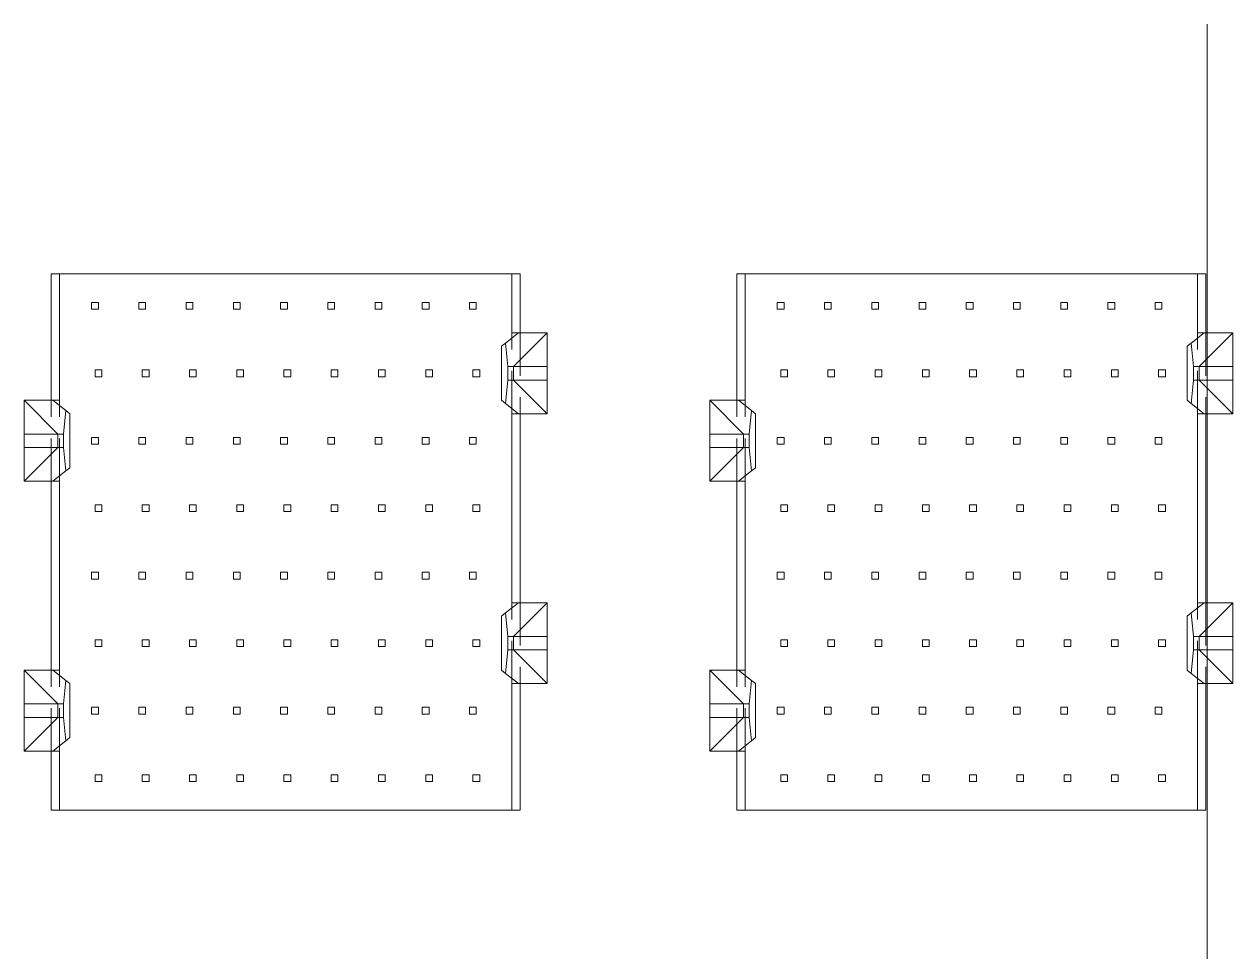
# Model space of a CAD drawing. Header units: millimetres. Extents: x -17 to 589, y 5 to 415.
# Drawn here: x 152.72 to 188.54, y 196.94 to 224.44 of the extents above; entities that cross this region are included whole.
import ezdxf

# ---------------------------------------------------------------- set-up
doc = ezdxf.new("R2010")
doc.units = ezdxf.units.MM
doc.linetypes.add('HIDDEN', pattern=[1.905, 1.27, -0.635])

# ---------------------------------------------------------------- blocks, each defined once
blk = doc.blocks.new('SW_CENTERMARKSYMBOL_1')
at = {"color": 0, "linetype": 'Continuous', "lineweight": 0}
blk.add_line((0, 60), (0, 5), dxfattribs=at)
blk = doc.blocks.new('d')
at = {"color": 5, "lineweight": 0}
blk.add_blockref('SW_CENTERMARKSYMBOL_1', (796.919, 118.982), dxfattribs=at)

msp = doc.modelspace()

# ---------------------------------------------------------------- linework, layer by layer
at = {"color": 7, "linetype": 'Continuous', "lineweight": 15}
for p, q in [((153.5219, 217.0439), (153.5219, 213.2939)), ((153.7719, 217.0439), (153.5219, 217.0439)), ((153.7719, 217.0439), (153.7719, 213.2939)), ((167.1719, 217.0439), (153.7719, 217.0439)), ((167.1719, 215.2939), (167.1719, 217.0439)), ((167.4219, 217.0439), (167.1719, 217.0439)), ((167.4219, 217.0439), (167.4219, 215.2939)), ((173.8419, 217.0439), (173.8419, 213.2939)), ((174.0919, 217.0439), (173.8419, 217.0439)), ((174.0919, 217.0439), (174.0919, 213.2939)), ((187.4919, 217.0439), (174.0919, 217.0439)), ((187.4919, 215.2939), (187.4919, 217.0439)), ((187.7419, 217.0439), (187.4919, 217.0439)), ((187.7419, 217.0439), (187.7419, 215.2939)), ((167.3719, 215.2939), (166.9911, 214.9892)), ((167.1719, 215.2939), (167.3719, 215.2939)), ((168.2219, 215.2939), (167.2219, 214.2939)), ((167.3719, 215.2939), (168.2219, 215.2939)), ((168.2219, 215.2939), (168.2219, 214.2939)), ((187.6919, 215.2939), (187.3111, 214.9892)), ((187.4919, 215.2939), (187.6919, 215.2939)), ((188.5419, 215.2939), (187.5419, 214.2939)), ((187.6919, 215.2939), (188.5419, 215.2939)), ((188.5419, 215.2939), (188.5419, 214.2939)), ((166.8719, 214.8939), (166.9911, 214.9892)), ((166.9911, 214.9892), (167.0519, 214.2939)), ((187.1919, 214.8939), (187.3111, 214.9892)), ((187.3111, 214.9892), (187.3719, 214.2939)), ((166.8719, 213.2939), (166.8719, 214.8939)), ((187.1919, 213.2939), (187.1919, 214.8939)), ((167.0519, 214.2939), (167.0519, 213.8939)), ((167.2219, 214.2939), (167.0519, 214.2939)), ((167.2219, 213.8939), (167.2219, 214.2939)), ((168.2219, 214.2939), (167.2219, 214.2939)), ((168.2219, 214.2939), (168.2219, 213.8939)), ((187.3719, 214.2939), (187.3719, 213.8939)), ((187.5419, 214.2939), (187.3719, 214.2939)), ((187.5419, 213.8939), (187.5419, 214.2939)), ((188.5419, 214.2939), (187.5419, 214.2939)), ((188.5419, 214.2939), (188.5419, 213.8939)), ((167.0519, 213.8939), (166.9911, 213.1986)), ((167.0519, 213.8939), (167.2219, 213.8939)), ((167.2219, 213.8939), (168.2219, 212.8939)), ((167.2219, 213.8939), (168.2219, 213.8939)), ((168.2219, 213.8939), (168.2219, 212.8939)), ((187.3719, 213.8939), (187.3111, 213.1986)), ((187.3719, 213.8939), (187.5419, 213.8939)), ((187.5419, 213.8939), (188.5419, 212.8939)), ((187.5419, 213.8939), (188.5419, 213.8939)), ((188.5419, 213.8939), (188.5419, 212.8939)), ((152.7219, 213.2939), (153.5719, 213.2939)), ((153.7219, 212.2939), (152.7219, 213.2939)), ((152.7219, 212.2939), (152.7219, 213.2939)), ((153.9528, 212.9892), (153.5719, 213.2939)), ((153.5719, 213.2939), (153.7719, 213.2939)), ((166.9911, 213.1986), (166.8719, 213.2939)), ((166.9911, 213.1986), (167.3719, 212.8939)), ((173.0419, 213.2939), (173.8919, 213.2939)), ((174.0419, 212.2939), (173.0419, 213.2939)), ((173.0419, 212.2939), (173.0419, 213.2939)), ((174.2728, 212.9892), (173.8919, 213.2939)), ((173.8919, 213.2939), (174.0919, 213.2939)), ((187.3111, 213.1986), (187.1919, 213.2939)), ((187.3111, 213.1986), (187.6919, 212.8939)), ((153.8919, 212.2939), (153.9528, 212.9892)), ((153.9528, 212.9892), (154.0719, 212.8939)), ((154.0719, 212.8939), (154.0719, 211.2939)), ((167.1719, 207.2939), (167.1719, 212.8939)), ((167.3719, 212.8939), (167.1719, 212.8939)), ((168.2219, 212.8939), (167.3719, 212.8939)), ((167.4219, 212.8939), (167.4219, 207.2939)), ((174.2119, 212.2939), (174.2728, 212.9892)), ((174.2728, 212.9892), (174.3919, 212.8939)), ((174.3919, 212.8939), (174.3919, 211.2939)), ((187.4919, 207.2939), (187.4919, 212.8939)), ((187.6919, 212.8939), (187.4919, 212.8939)), ((188.5419, 212.8939), (187.6919, 212.8939)), ((187.7419, 212.8939), (187.7419, 207.2939)), ((152.7219, 211.8939), (152.7219, 212.2939)), ((153.7219, 212.2939), (152.7219, 212.2939)), ((153.8919, 212.2939), (153.7219, 212.2939)), ((153.7219, 212.2939), (153.7219, 211.8939)), ((153.8919, 211.8939), (153.8919, 212.2939)), ((173.0419, 211.8939), (173.0419, 212.2939)), ((174.0419, 212.2939), (173.0419, 212.2939)), ((174.2119, 212.2939), (174.0419, 212.2939)), ((174.0419, 212.2939), (174.0419, 211.8939)), ((174.2119, 211.8939), (174.2119, 212.2939)), ((152.7219, 210.8939), (153.7219, 211.8939)), ((152.7219, 211.8939), (153.7219, 211.8939)), ((152.7219, 210.8939), (152.7219, 211.8939)), ((153.7219, 211.8939), (153.8919, 211.8939)), ((153.9528, 211.1986), (153.8919, 211.8939)), ((173.0419, 210.8939), (173.0419, 211.8939)), ((173.0419, 210.8939), (174.0419, 211.8939)), ((173.0419, 211.8939), (174.0419, 211.8939)), ((174.0419, 211.8939), (174.2119, 211.8939)), ((174.2728, 211.1986), (174.2119, 211.8939)), ((153.9528, 211.1986), (153.5719, 210.8939)), ((154.0719, 211.2939), (153.9528, 211.1986)), ((174.2728, 211.1986), (173.8919, 210.8939)), ((174.3919, 211.2939), (174.2728, 211.1986)), ((153.5719, 210.8939), (152.7219, 210.8939)), ((153.5219, 205.2939), (153.5219, 210.8939)), ((153.7719, 210.8939), (153.5719, 210.8939)), ((153.7719, 210.8939), (153.7719, 205.2939)), ((173.8919, 210.8939), (173.0419, 210.8939)), ((173.8419, 205.2939), (173.8419, 210.8939)), ((174.0919, 210.8939), (173.8919, 210.8939)), ((174.0919, 210.8939), (174.0919, 205.2939)), ((167.3719, 207.2939), (166.9911, 206.9892)), ((167.1719, 207.2939), (167.3719, 207.2939)), ((168.2219, 207.2939), (167.2219, 206.2939)), ((167.3719, 207.2939), (168.2219, 207.2939)), ((168.2219, 207.2939), (168.2219, 206.2939)), ((187.6919, 207.2939), (187.3111, 206.9892)), ((187.4919, 207.2939), (187.6919, 207.2939)), ((188.5419, 207.2939), (187.5419, 206.2939)), ((187.6919, 207.2939), (188.5419, 207.2939)), ((188.5419, 207.2939), (188.5419, 206.2939)), ((166.8719, 206.8939), (166.9911, 206.9892)), ((166.8719, 205.2939), (166.8719, 206.8939)), ((166.9911, 206.9892), (167.0519, 206.2939)), ((187.1919, 206.8939), (187.3111, 206.9892)), ((187.1919, 205.2939), (187.1919, 206.8939)), ((187.3111, 206.9892), (187.3719, 206.2939)), ((167.0519, 206.2939), (167.0519, 205.8939)), ((167.2219, 206.2939), (167.0519, 206.2939)), ((167.2219, 205.8939), (167.2219, 206.2939)), ((168.2219, 206.2939), (167.2219, 206.2939)), ((168.2219, 206.2939), (168.2219, 205.8939)), ((187.3719, 206.2939), (187.3719, 205.8939)), ((187.5419, 206.2939), (187.3719, 206.2939)), ((187.5419, 205.8939), (187.5419, 206.2939)), ((188.5419, 206.2939), (187.5419, 206.2939)), ((188.5419, 206.2939), (188.5419, 205.8939)), ((167.0519, 205.8939), (166.9911, 205.1986)), ((167.0519, 205.8939), (167.2219, 205.8939)), ((167.2219, 205.8939), (168.2219, 205.8939)), ((167.2219, 205.8939), (168.2219, 204.8939)), ((168.2219, 205.8939), (168.2219, 204.8939)), ((187.3719, 205.8939), (187.3111, 205.1986)), ((187.3719, 205.8939), (187.5419, 205.8939)), ((187.5419, 205.8939), (188.5419, 205.8939)), ((187.5419, 205.8939), (188.5419, 204.8939)), ((188.5419, 205.8939), (188.5419, 204.8939)), ((152.7219, 205.2939), (153.5719, 205.2939)), ((153.7219, 204.2939), (152.7219, 205.2939)), ((152.7219, 204.2939), (152.7219, 205.2939)), ((153.5719, 205.2939), (153.9528, 204.9892)), ((153.5719, 205.2939), (153.7719, 205.2939)), ((166.9911, 205.1986), (166.8719, 205.2939)), ((174.0419, 204.2939), (173.0419, 205.2939)), ((173.0419, 204.2939), (173.0419, 205.2939)), ((173.0419, 205.2939), (173.8919, 205.2939)), ((173.8919, 205.2939), (174.2728, 204.9892)), ((173.8919, 205.2939), (174.0919, 205.2939)), ((187.3111, 205.1986), (187.1919, 205.2939)), ((153.8919, 204.2939), (153.9528, 204.9892)), ((153.9528, 204.9892), (154.0719, 204.8939)), ((154.0719, 204.8939), (154.0719, 203.2939)), ((167.3719, 204.8939), (166.9911, 205.1986)), ((167.1719, 201.1439), (167.1719, 204.8939)), ((167.3719, 204.8939), (167.1719, 204.8939)), ((168.2219, 204.8939), (167.3719, 204.8939)), ((167.4219, 204.8939), (167.4219, 201.1439)), ((174.2119, 204.2939), (174.2728, 204.9892)), ((174.2728, 204.9892), (174.3919, 204.8939)), ((174.3919, 204.8939), (174.3919, 203.2939)), ((187.6919, 204.8939), (187.3111, 205.1986)), ((187.4919, 201.1439), (187.4919, 204.8939)), ((187.6919, 204.8939), (187.4919, 204.8939)), ((188.5419, 204.8939), (187.6919, 204.8939)), ((187.7419, 204.8939), (187.7419, 201.1439)), ((152.7219, 203.8939), (152.7219, 204.2939)), ((153.7219, 204.2939), (152.7219, 204.2939)), ((153.8919, 204.2939), (153.7219, 204.2939)), ((153.7219, 204.2939), (153.7219, 203.8939)), ((153.8919, 203.8939), (153.8919, 204.2939)), ((173.0419, 203.8939), (173.0419, 204.2939)), ((174.0419, 204.2939), (173.0419, 204.2939)), ((174.2119, 204.2939), (174.0419, 204.2939)), ((174.0419, 204.2939), (174.0419, 203.8939)), ((174.2119, 203.8939), (174.2119, 204.2939)), ((152.7219, 202.8939), (153.7219, 203.8939)), ((152.7219, 203.8939), (153.7219, 203.8939)), ((152.7219, 202.8939), (152.7219, 203.8939)), ((153.7219, 203.8939), (153.8919, 203.8939)), ((153.9528, 203.1986), (153.8919, 203.8939)), ((173.0419, 202.8939), (174.0419, 203.8939)), ((173.0419, 202.8939), (173.0419, 203.8939)), ((173.0419, 203.8939), (174.0419, 203.8939)), ((174.0419, 203.8939), (174.2119, 203.8939)), ((174.2728, 203.1986), (174.2119, 203.8939)), ((153.5719, 202.8939), (153.9528, 203.1986)), ((154.0719, 203.2939), (153.9528, 203.1986)), ((173.8919, 202.8939), (174.2728, 203.1986)), ((174.3919, 203.2939), (174.2728, 203.1986)), ((153.5719, 202.8939), (152.7219, 202.8939)), ((153.5219, 201.1439), (153.5219, 202.8939)), ((153.7719, 202.8939), (153.5719, 202.8939)), ((153.7719, 202.8939), (153.7719, 201.1439)), ((173.8919, 202.8939), (173.0419, 202.8939)), ((173.8419, 201.1439), (173.8419, 202.8939)), ((174.0919, 202.8939), (173.8919, 202.8939)), ((174.0919, 202.8939), (174.0919, 201.1439)), ((153.5219, 201.1439), (153.7719, 201.1439)), ((153.7719, 201.1439), (167.1719, 201.1439)), ((167.4219, 201.1439), (167.1719, 201.1439)), ((173.8419, 201.1439), (174.0919, 201.1439)), ((174.0919, 201.1439), (187.4919, 201.1439)), ((187.7419, 201.1439), (187.4919, 201.1439))]:
    msp.add_line(p, q, dxfattribs=at)
at = {"color": 7, "linetype": 'HIDDEN', "lineweight": 0}
for p, q in [((154.7219, 216.1939), (154.9219, 216.1939)), ((154.7219, 216.1939), (154.7219, 215.9939)), ((154.9219, 216.1939), (154.9219, 215.9939)), ((156.1219, 216.1939), (156.3219, 216.1939)), ((156.1219, 216.1939), (156.1219, 215.9939)), ((156.3219, 216.1939), (156.3219, 215.9939)), ((157.5219, 216.1939), (157.7219, 216.1939)), ((157.5219, 216.1939), (157.5219, 215.9939)), ((157.7219, 216.1939), (157.7219, 215.9939)), ((158.9219, 216.1939), (159.1219, 216.1939)), ((158.9219, 216.1939), (158.9219, 215.9939)), ((159.1219, 216.1939), (159.1219, 215.9939)), ((160.3219, 216.1939), (160.5219, 216.1939)), ((160.3219, 216.1939), (160.3219, 215.9939)), ((160.5219, 216.1939), (160.5219, 215.9939)), ((161.7219, 216.1939), (161.7219, 215.9939)), ((161.7219, 216.1939), (161.9219, 216.1939)), ((161.9219, 216.1939), (161.9219, 215.9939)), ((163.1219, 216.1939), (163.3219, 216.1939)), ((163.1219, 216.1939), (163.1219, 215.9939)), ((163.3219, 216.1939), (163.3219, 215.9939)), ((164.5219, 216.1939), (164.7219, 216.1939)), ((164.5219, 216.1939), (164.5219, 215.9939)), ((164.7219, 216.1939), (164.7219, 215.9939)), ((165.9219, 216.1939), (166.1219, 216.1939)), ((165.9219, 216.1939), (165.9219, 215.9939)), ((166.1219, 216.1939), (166.1219, 215.9939)), ((175.0419, 216.1939), (175.2419, 216.1939)), ((175.0419, 216.1939), (175.0419, 215.9939)), ((175.2419, 216.1939), (175.2419, 215.9939)), ((176.4419, 216.1939), (176.4419, 215.9939)), ((176.4419, 216.1939), (176.6419, 216.1939)), ((176.6419, 216.1939), (176.6419, 215.9939)), ((177.8419, 216.1939), (178.0419, 216.1939)), ((177.8419, 216.1939), (177.8419, 215.9939)), ((178.0419, 216.1939), (178.0419, 215.9939)), ((179.2419, 216.1939), (179.2419, 215.9939)), ((179.2419, 216.1939), (179.4419, 216.1939)), ((179.4419, 216.1939), (179.4419, 215.9939)), ((180.6419, 216.1939), (180.8419, 216.1939)), ((180.6419, 216.1939), (180.6419, 215.9939)), ((180.8419, 216.1939), (180.8419, 215.9939)), ((182.0419, 216.1939), (182.0419, 215.9939)), ((182.0419, 216.1939), (182.2419, 216.1939)), ((182.2419, 216.1939), (182.2419, 215.9939)), ((183.4419, 216.1939), (183.6419, 216.1939)), ((183.4419, 216.1939), (183.4419, 215.9939)), ((183.6419, 216.1939), (183.6419, 215.9939)), ((184.8419, 216.1939), (184.8419, 215.9939)), ((184.8419, 216.1939), (185.0419, 216.1939)), ((185.0419, 216.1939), (185.0419, 215.9939)), ((186.2419, 216.1939), (186.2419, 215.9939)), ((186.2419, 216.1939), (186.4419, 216.1939)), ((186.4419, 216.1939), (186.4419, 215.9939)), ((154.9219, 215.9939), (154.7219, 215.9939)), ((156.3219, 215.9939), (156.1219, 215.9939)), ((157.7219, 215.9939), (157.5219, 215.9939)), ((159.1219, 215.9939), (158.9219, 215.9939)), ((160.5219, 215.9939), (160.3219, 215.9939)), ((161.9219, 215.9939), (161.7219, 215.9939)), ((163.3219, 215.9939), (163.1219, 215.9939)), ((164.7219, 215.9939), (164.5219, 215.9939)), ((166.1219, 215.9939), (165.9219, 215.9939)), ((175.2419, 215.9939), (175.0419, 215.9939)), ((176.6419, 215.9939), (176.4419, 215.9939)), ((178.0419, 215.9939), (177.8419, 215.9939)), ((179.4419, 215.9939), (179.2419, 215.9939)), ((180.8419, 215.9939), (180.6419, 215.9939)), ((182.2419, 215.9939), (182.0419, 215.9939)), ((183.6419, 215.9939), (183.4419, 215.9939)), ((185.0419, 215.9939), (184.8419, 215.9939)), ((186.4419, 215.9939), (186.2419, 215.9939)), ((167.1719, 212.8939), (167.1719, 215.2939)), ((167.4219, 215.2939), (167.4219, 212.8939)), ((187.4919, 212.8939), (187.4919, 215.2939)), ((187.7419, 215.2939), (187.7419, 212.8939)), ((154.8219, 214.1939), (155.0219, 214.1939)), ((154.8219, 213.9939), (154.8219, 214.1939)), ((154.8219, 213.9939), (155.0219, 213.9939)), ((155.0219, 214.1939), (155.0219, 213.9939)), ((156.2219, 213.9939), (156.2219, 214.1939)), ((156.2219, 214.1939), (156.4219, 214.1939)), ((156.2219, 213.9939), (156.4219, 213.9939)), ((156.4219, 214.1939), (156.4219, 213.9939)), ((157.6219, 213.9939), (157.6219, 214.1939)), ((157.6219, 214.1939), (157.8219, 214.1939)), ((157.6219, 213.9939), (157.8219, 213.9939)), ((157.8219, 214.1939), (157.8219, 213.9939)), ((159.0219, 213.9939), (159.0219, 214.1939)), ((159.0219, 214.1939), (159.2219, 214.1939)), ((159.0219, 213.9939), (159.2219, 213.9939)), ((159.2219, 214.1939), (159.2219, 213.9939)), ((160.4219, 213.9939), (160.4219, 214.1939)), ((160.4219, 214.1939), (160.6219, 214.1939)), ((160.4219, 213.9939), (160.6219, 213.9939)), ((160.6219, 214.1939), (160.6219, 213.9939)), ((161.8219, 213.9939), (161.8219, 214.1939)), ((161.8219, 214.1939), (162.0219, 214.1939)), ((161.8219, 213.9939), (162.0219, 213.9939)), ((162.0219, 214.1939), (162.0219, 213.9939)), ((163.2219, 213.9939), (163.2219, 214.1939)), ((163.2219, 214.1939), (163.4219, 214.1939)), ((163.2219, 213.9939), (163.4219, 213.9939)), ((163.4219, 214.1939), (163.4219, 213.9939)), ((164.6219, 213.9939), (164.6219, 214.1939)), ((164.6219, 214.1939), (164.8219, 214.1939)), ((164.6219, 213.9939), (164.8219, 213.9939)), ((164.8219, 214.1939), (164.8219, 213.9939)), ((166.0219, 213.9939), (166.0219, 214.1939)), ((166.0219, 214.1939), (166.2219, 214.1939)), ((166.0219, 213.9939), (166.2219, 213.9939)), ((166.2219, 214.1939), (166.2219, 213.9939)), ((175.1419, 213.9939), (175.1419, 214.1939)), ((175.1419, 214.1939), (175.3419, 214.1939)), ((175.1419, 213.9939), (175.3419, 213.9939)), ((175.3419, 214.1939), (175.3419, 213.9939)), ((176.5419, 213.9939), (176.5419, 214.1939)), ((176.5419, 214.1939), (176.7419, 214.1939)), ((176.5419, 213.9939), (176.7419, 213.9939)), ((176.7419, 214.1939), (176.7419, 213.9939)), ((177.9419, 214.1939), (178.1419, 214.1939)), ((177.9419, 213.9939), (177.9419, 214.1939)), ((177.9419, 213.9939), (178.1419, 213.9939)), ((178.1419, 214.1939), (178.1419, 213.9939)), ((179.3419, 213.9939), (179.3419, 214.1939)), ((179.3419, 214.1939), (179.5419, 214.1939)), ((179.3419, 213.9939), (179.5419, 213.9939)), ((179.5419, 214.1939), (179.5419, 213.9939)), ((180.7419, 213.9939), (180.7419, 214.1939)), ((180.7419, 214.1939), (180.9419, 214.1939)), ((180.7419, 213.9939), (180.9419, 213.9939)), ((180.9419, 214.1939), (180.9419, 213.9939)), ((182.1419, 213.9939), (182.1419, 214.1939)), ((182.1419, 214.1939), (182.3419, 214.1939)), ((182.1419, 213.9939), (182.3419, 213.9939)), ((182.3419, 214.1939), (182.3419, 213.9939)), ((183.5419, 213.9939), (183.5419, 214.1939)), ((183.5419, 214.1939), (183.7419, 214.1939)), ((183.5419, 213.9939), (183.7419, 213.9939)), ((183.7419, 214.1939), (183.7419, 213.9939)), ((184.9419, 214.1939), (185.1419, 214.1939)), ((184.9419, 213.9939), (184.9419, 214.1939)), ((184.9419, 213.9939), (185.1419, 213.9939)), ((185.1419, 214.1939), (185.1419, 213.9939)), ((186.3419, 214.1939), (186.5419, 214.1939)), ((186.3419, 213.9939), (186.3419, 214.1939)), ((186.3419, 213.9939), (186.5419, 213.9939)), ((186.5419, 214.1939), (186.5419, 213.9939)), ((153.5219, 210.8939), (153.5219, 213.2939)), ((153.7719, 210.8939), (153.7719, 213.2939)), ((173.8419, 210.8939), (173.8419, 213.2939)), ((174.0919, 210.8939), (174.0919, 213.2939)), ((154.7219, 212.1939), (154.9219, 212.1939)), ((154.7219, 212.1939), (154.7219, 211.9939)), ((154.9219, 212.1939), (154.9219, 211.9939)), ((156.1219, 212.1939), (156.3219, 212.1939)), ((156.1219, 212.1939), (156.1219, 211.9939)), ((156.3219, 212.1939), (156.3219, 211.9939)), ((157.5219, 212.1939), (157.5219, 211.9939)), ((157.5219, 212.1939), (157.7219, 212.1939)), ((157.7219, 212.1939), (157.7219, 211.9939)), ((158.9219, 212.1939), (158.9219, 211.9939)), ((158.9219, 212.1939), (159.1219, 212.1939)), ((159.1219, 212.1939), (159.1219, 211.9939)), ((160.3219, 212.1939), (160.5219, 212.1939)), ((160.3219, 212.1939), (160.3219, 211.9939)), ((160.5219, 212.1939), (160.5219, 211.9939)), ((161.7219, 212.1939), (161.9219, 212.1939)), ((161.7219, 212.1939), (161.7219, 211.9939)), ((161.9219, 212.1939), (161.9219, 211.9939)), ((163.1219, 212.1939), (163.3219, 212.1939)), ((163.1219, 212.1939), (163.1219, 211.9939)), ((163.3219, 212.1939), (163.3219, 211.9939)), ((164.5219, 212.1939), (164.7219, 212.1939)), ((164.5219, 212.1939), (164.5219, 211.9939)), ((164.7219, 212.1939), (164.7219, 211.9939)), ((165.9219, 212.1939), (165.9219, 211.9939)), ((165.9219, 212.1939), (166.1219, 212.1939)), ((166.1219, 212.1939), (166.1219, 211.9939)), ((175.0419, 212.1939), (175.2419, 212.1939)), ((175.0419, 212.1939), (175.0419, 211.9939)), ((175.2419, 212.1939), (175.2419, 211.9939)), ((176.4419, 212.1939), (176.4419, 211.9939)), ((176.4419, 212.1939), (176.6419, 212.1939)), ((176.6419, 212.1939), (176.6419, 211.9939)), ((177.8419, 212.1939), (177.8419, 211.9939)), ((177.8419, 212.1939), (178.0419, 212.1939)), ((178.0419, 212.1939), (178.0419, 211.9939)), ((179.2419, 212.1939), (179.2419, 211.9939)), ((179.2419, 212.1939), (179.4419, 212.1939)), ((179.4419, 212.1939), (179.4419, 211.9939)), ((180.6419, 212.1939), (180.6419, 211.9939)), ((180.6419, 212.1939), (180.8419, 212.1939)), ((180.8419, 212.1939), (180.8419, 211.9939)), ((182.0419, 212.1939), (182.0419, 211.9939)), ((182.0419, 212.1939), (182.2419, 212.1939)), ((182.2419, 212.1939), (182.2419, 211.9939)), ((183.4419, 212.1939), (183.4419, 211.9939)), ((183.4419, 212.1939), (183.6419, 212.1939)), ((183.6419, 212.1939), (183.6419, 211.9939)), ((184.8419, 212.1939), (184.8419, 211.9939)), ((184.8419, 212.1939), (185.0419, 212.1939)), ((185.0419, 212.1939), (185.0419, 211.9939)), ((186.2419, 212.1939), (186.4419, 212.1939)), ((186.2419, 212.1939), (186.2419, 211.9939)), ((186.4419, 212.1939), (186.4419, 211.9939)), ((154.9219, 211.9939), (154.7219, 211.9939)), ((156.3219, 211.9939), (156.1219, 211.9939)), ((157.7219, 211.9939), (157.5219, 211.9939)), ((159.1219, 211.9939), (158.9219, 211.9939)), ((160.5219, 211.9939), (160.3219, 211.9939)), ((161.9219, 211.9939), (161.7219, 211.9939)), ((163.3219, 211.9939), (163.1219, 211.9939)), ((164.7219, 211.9939), (164.5219, 211.9939)), ((166.1219, 211.9939), (165.9219, 211.9939)), ((175.2419, 211.9939), (175.0419, 211.9939)), ((176.6419, 211.9939), (176.4419, 211.9939)), ((178.0419, 211.9939), (177.8419, 211.9939)), ((179.4419, 211.9939), (179.2419, 211.9939)), ((180.8419, 211.9939), (180.6419, 211.9939)), ((182.2419, 211.9939), (182.0419, 211.9939)), ((183.6419, 211.9939), (183.4419, 211.9939)), ((185.0419, 211.9939), (184.8419, 211.9939)), ((186.4419, 211.9939), (186.2419, 211.9939)), ((154.8219, 209.9939), (154.8219, 210.1939)), ((154.8219, 210.1939), (155.0219, 210.1939)), ((154.8219, 209.9939), (155.0219, 209.9939)), ((155.0219, 210.1939), (155.0219, 209.9939)), ((156.2219, 209.9939), (156.2219, 210.1939)), ((156.2219, 210.1939), (156.4219, 210.1939)), ((156.2219, 209.9939), (156.4219, 209.9939)), ((156.4219, 210.1939), (156.4219, 209.9939)), ((157.6219, 209.9939), (157.6219, 210.1939)), ((157.6219, 210.1939), (157.8219, 210.1939)), ((157.6219, 209.9939), (157.8219, 209.9939)), ((157.8219, 210.1939), (157.8219, 209.9939)), ((159.0219, 210.1939), (159.2219, 210.1939)), ((159.0219, 209.9939), (159.0219, 210.1939)), ((159.0219, 209.9939), (159.2219, 209.9939)), ((159.2219, 210.1939), (159.2219, 209.9939)), ((160.4219, 210.1939), (160.6219, 210.1939)), ((160.4219, 209.9939), (160.4219, 210.1939)), ((160.4219, 209.9939), (160.6219, 209.9939)), ((160.6219, 210.1939), (160.6219, 209.9939)), ((161.8219, 209.9939), (161.8219, 210.1939)), ((161.8219, 210.1939), (162.0219, 210.1939)), ((161.8219, 209.9939), (162.0219, 209.9939)), ((162.0219, 210.1939), (162.0219, 209.9939)), ((163.2219, 209.9939), (163.2219, 210.1939)), ((163.2219, 210.1939), (163.4219, 210.1939)), ((163.2219, 209.9939), (163.4219, 209.9939)), ((163.4219, 210.1939), (163.4219, 209.9939)), ((164.6219, 209.9939), (164.6219, 210.1939)), ((164.6219, 210.1939), (164.8219, 210.1939)), ((164.6219, 209.9939), (164.8219, 209.9939)), ((164.8219, 210.1939), (164.8219, 209.9939)), ((166.0219, 209.9939), (166.0219, 210.1939)), ((166.0219, 210.1939), (166.2219, 210.1939)), ((166.0219, 209.9939), (166.2219, 209.9939)), ((166.2219, 210.1939), (166.2219, 209.9939)), ((175.1419, 210.1939), (175.3419, 210.1939)), ((175.1419, 209.9939), (175.1419, 210.1939)), ((175.1419, 209.9939), (175.3419, 209.9939)), ((175.3419, 210.1939), (175.3419, 209.9939)), ((176.5419, 209.9939), (176.5419, 210.1939)), ((176.5419, 210.1939), (176.7419, 210.1939)), ((176.5419, 209.9939), (176.7419, 209.9939)), ((176.7419, 210.1939), (176.7419, 209.9939)), ((177.9419, 210.1939), (178.1419, 210.1939)), ((177.9419, 209.9939), (177.9419, 210.1939)), ((177.9419, 209.9939), (178.1419, 209.9939)), ((178.1419, 210.1939), (178.1419, 209.9939)), ((179.3419, 210.1939), (179.5419, 210.1939)), ((179.3419, 209.9939), (179.3419, 210.1939)), ((179.3419, 209.9939), (179.5419, 209.9939)), ((179.5419, 210.1939), (179.5419, 209.9939)), ((180.7419, 210.1939), (180.9419, 210.1939)), ((180.7419, 209.9939), (180.7419, 210.1939)), ((180.7419, 209.9939), (180.9419, 209.9939)), ((180.9419, 210.1939), (180.9419, 209.9939)), ((182.1419, 210.1939), (182.3419, 210.1939)), ((182.1419, 209.9939), (182.1419, 210.1939)), ((182.1419, 209.9939), (182.3419, 209.9939)), ((182.3419, 210.1939), (182.3419, 209.9939)), ((183.5419, 209.9939), (183.5419, 210.1939)), ((183.5419, 210.1939), (183.7419, 210.1939)), ((183.5419, 209.9939), (183.7419, 209.9939)), ((183.7419, 210.1939), (183.7419, 209.9939)), ((184.9419, 209.9939), (184.9419, 210.1939)), ((184.9419, 210.1939), (185.1419, 210.1939)), ((184.9419, 209.9939), (185.1419, 209.9939)), ((185.1419, 210.1939), (185.1419, 209.9939)), ((186.3419, 210.1939), (186.5419, 210.1939)), ((186.3419, 209.9939), (186.3419, 210.1939)), ((186.3419, 209.9939), (186.5419, 209.9939)), ((186.5419, 210.1939), (186.5419, 209.9939)), ((154.7219, 208.1939), (154.9219, 208.1939)), ((154.7219, 208.1939), (154.7219, 207.9939)), ((154.9219, 208.1939), (154.9219, 207.9939)), ((156.1219, 208.1939), (156.3219, 208.1939)), ((156.1219, 208.1939), (156.1219, 207.9939)), ((156.3219, 208.1939), (156.3219, 207.9939)), ((157.5219, 208.1939), (157.7219, 208.1939)), ((157.5219, 208.1939), (157.5219, 207.9939)), ((157.7219, 208.1939), (157.7219, 207.9939)), ((158.9219, 208.1939), (158.9219, 207.9939)), ((158.9219, 208.1939), (159.1219, 208.1939)), ((159.1219, 208.1939), (159.1219, 207.9939)), ((160.3219, 208.1939), (160.3219, 207.9939)), ((160.3219, 208.1939), (160.5219, 208.1939)), ((160.5219, 208.1939), (160.5219, 207.9939)), ((161.7219, 208.1939), (161.7219, 207.9939)), ((161.7219, 208.1939), (161.9219, 208.1939)), ((161.9219, 208.1939), (161.9219, 207.9939)), ((163.1219, 208.1939), (163.3219, 208.1939)), ((163.1219, 208.1939), (163.1219, 207.9939)), ((163.3219, 208.1939), (163.3219, 207.9939)), ((164.5219, 208.1939), (164.7219, 208.1939)), ((164.5219, 208.1939), (164.5219, 207.9939)), ((164.7219, 208.1939), (164.7219, 207.9939)), ((165.9219, 208.1939), (165.9219, 207.9939)), ((165.9219, 208.1939), (166.1219, 208.1939)), ((166.1219, 208.1939), (166.1219, 207.9939)), ((175.0419, 208.1939), (175.2419, 208.1939)), ((175.0419, 208.1939), (175.0419, 207.9939)), ((175.2419, 208.1939), (175.2419, 207.9939)), ((176.4419, 208.1939), (176.4419, 207.9939)), ((176.4419, 208.1939), (176.6419, 208.1939)), ((176.6419, 208.1939), (176.6419, 207.9939)), ((177.8419, 208.1939), (177.8419, 207.9939)), ((177.8419, 208.1939), (178.0419, 208.1939)), ((178.0419, 208.1939), (178.0419, 207.9939)), ((179.2419, 208.1939), (179.2419, 207.9939)), ((179.2419, 208.1939), (179.4419, 208.1939)), ((179.4419, 208.1939), (179.4419, 207.9939)), ((180.6419, 208.1939), (180.6419, 207.9939)), ((180.6419, 208.1939), (180.8419, 208.1939)), ((180.8419, 208.1939), (180.8419, 207.9939)), ((182.0419, 208.1939), (182.0419, 207.9939)), ((182.0419, 208.1939), (182.2419, 208.1939)), ((182.2419, 208.1939), (182.2419, 207.9939)), ((183.4419, 208.1939), (183.4419, 207.9939)), ((183.4419, 208.1939), (183.6419, 208.1939)), ((183.6419, 208.1939), (183.6419, 207.9939)), ((184.8419, 208.1939), (184.8419, 207.9939)), ((184.8419, 208.1939), (185.0419, 208.1939)), ((185.0419, 208.1939), (185.0419, 207.9939)), ((186.2419, 208.1939), (186.4419, 208.1939)), ((186.2419, 208.1939), (186.2419, 207.9939)), ((186.4419, 208.1939), (186.4419, 207.9939)), ((154.9219, 207.9939), (154.7219, 207.9939)), ((156.3219, 207.9939), (156.1219, 207.9939)), ((157.7219, 207.9939), (157.5219, 207.9939)), ((159.1219, 207.9939), (158.9219, 207.9939)), ((160.5219, 207.9939), (160.3219, 207.9939)), ((161.9219, 207.9939), (161.7219, 207.9939)), ((163.3219, 207.9939), (163.1219, 207.9939)), ((164.7219, 207.9939), (164.5219, 207.9939)), ((166.1219, 207.9939), (165.9219, 207.9939)), ((175.2419, 207.9939), (175.0419, 207.9939)), ((176.6419, 207.9939), (176.4419, 207.9939)), ((178.0419, 207.9939), (177.8419, 207.9939)), ((179.4419, 207.9939), (179.2419, 207.9939)), ((180.8419, 207.9939), (180.6419, 207.9939)), ((182.2419, 207.9939), (182.0419, 207.9939)), ((183.6419, 207.9939), (183.4419, 207.9939)), ((185.0419, 207.9939), (184.8419, 207.9939)), ((186.4419, 207.9939), (186.2419, 207.9939)), ((167.1719, 204.8939), (167.1719, 207.2939)), ((167.4219, 207.2939), (167.4219, 204.8939)), ((187.4919, 204.8939), (187.4919, 207.2939)), ((187.7419, 207.2939), (187.7419, 204.8939)), ((154.8219, 205.9939), (154.8219, 206.1939)), ((154.8219, 206.1939), (155.0219, 206.1939)), ((154.8219, 205.9939), (155.0219, 205.9939)), ((155.0219, 206.1939), (155.0219, 205.9939)), ((156.2219, 205.9939), (156.2219, 206.1939)), ((156.2219, 206.1939), (156.4219, 206.1939)), ((156.2219, 205.9939), (156.4219, 205.9939)), ((156.4219, 206.1939), (156.4219, 205.9939)), ((157.6219, 205.9939), (157.6219, 206.1939)), ((157.6219, 206.1939), (157.8219, 206.1939)), ((157.6219, 205.9939), (157.8219, 205.9939)), ((157.8219, 206.1939), (157.8219, 205.9939)), ((159.0219, 205.9939), (159.0219, 206.1939)), ((159.0219, 206.1939), (159.2219, 206.1939)), ((159.0219, 205.9939), (159.2219, 205.9939)), ((159.2219, 206.1939), (159.2219, 205.9939)), ((160.4219, 205.9939), (160.4219, 206.1939)), ((160.4219, 206.1939), (160.6219, 206.1939)), ((160.4219, 205.9939), (160.6219, 205.9939)), ((160.6219, 206.1939), (160.6219, 205.9939)), ((161.8219, 205.9939), (161.8219, 206.1939)), ((161.8219, 206.1939), (162.0219, 206.1939)), ((161.8219, 205.9939), (162.0219, 205.9939)), ((162.0219, 206.1939), (162.0219, 205.9939)), ((163.2219, 205.9939), (163.2219, 206.1939)), ((163.2219, 206.1939), (163.4219, 206.1939)), ((163.2219, 205.9939), (163.4219, 205.9939)), ((163.4219, 206.1939), (163.4219, 205.9939)), ((164.6219, 206.1939), (164.8219, 206.1939)), ((164.6219, 205.9939), (164.6219, 206.1939)), ((164.6219, 205.9939), (164.8219, 205.9939)), ((164.8219, 206.1939), (164.8219, 205.9939)), ((166.0219, 205.9939), (166.0219, 206.1939)), ((166.0219, 206.1939), (166.2219, 206.1939)), ((166.0219, 205.9939), (166.2219, 205.9939)), ((166.2219, 206.1939), (166.2219, 205.9939)), ((175.1419, 206.1939), (175.3419, 206.1939)), ((175.1419, 205.9939), (175.1419, 206.1939)), ((175.1419, 205.9939), (175.3419, 205.9939)), ((175.3419, 206.1939), (175.3419, 205.9939)), ((176.5419, 206.1939), (176.7419, 206.1939)), ((176.5419, 205.9939), (176.5419, 206.1939)), ((176.5419, 205.9939), (176.7419, 205.9939)), ((176.7419, 206.1939), (176.7419, 205.9939)), ((177.9419, 206.1939), (178.1419, 206.1939)), ((177.9419, 205.9939), (177.9419, 206.1939)), ((177.9419, 205.9939), (178.1419, 205.9939)), ((178.1419, 206.1939), (178.1419, 205.9939)), ((179.3419, 206.1939), (179.5419, 206.1939)), ((179.3419, 205.9939), (179.3419, 206.1939)), ((179.3419, 205.9939), (179.5419, 205.9939)), ((179.5419, 206.1939), (179.5419, 205.9939)), ((180.7419, 206.1939), (180.9419, 206.1939)), ((180.7419, 205.9939), (180.7419, 206.1939)), ((180.7419, 205.9939), (180.9419, 205.9939)), ((180.9419, 206.1939), (180.9419, 205.9939)), ((182.1419, 206.1939), (182.3419, 206.1939)), ((182.1419, 205.9939), (182.1419, 206.1939)), ((182.1419, 205.9939), (182.3419, 205.9939)), ((182.3419, 206.1939), (182.3419, 205.9939)), ((183.5419, 206.1939), (183.7419, 206.1939)), ((183.5419, 205.9939), (183.5419, 206.1939)), ((183.5419, 205.9939), (183.7419, 205.9939)), ((183.7419, 206.1939), (183.7419, 205.9939)), ((184.9419, 206.1939), (185.1419, 206.1939)), ((184.9419, 205.9939), (184.9419, 206.1939)), ((184.9419, 205.9939), (185.1419, 205.9939)), ((185.1419, 206.1939), (185.1419, 205.9939)), ((186.3419, 206.1939), (186.5419, 206.1939)), ((186.3419, 205.9939), (186.3419, 206.1939)), ((186.3419, 205.9939), (186.5419, 205.9939)), ((186.5419, 206.1939), (186.5419, 205.9939)), ((153.5219, 202.8939), (153.5219, 205.2939)), ((153.7719, 202.8939), (153.7719, 205.2939)), ((173.8419, 202.8939), (173.8419, 205.2939)), ((174.0919, 202.8939), (174.0919, 205.2939)), ((154.7219, 204.1939), (154.7219, 203.9939)), ((154.7219, 204.1939), (154.9219, 204.1939)), ((154.9219, 204.1939), (154.9219, 203.9939)), ((156.1219, 204.1939), (156.1219, 203.9939)), ((156.1219, 204.1939), (156.3219, 204.1939)), ((156.3219, 204.1939), (156.3219, 203.9939)), ((157.5219, 204.1939), (157.5219, 203.9939)), ((157.5219, 204.1939), (157.7219, 204.1939)), ((157.7219, 204.1939), (157.7219, 203.9939)), ((158.9219, 204.1939), (159.1219, 204.1939)), ((158.9219, 204.1939), (158.9219, 203.9939)), ((159.1219, 204.1939), (159.1219, 203.9939)), ((160.3219, 204.1939), (160.5219, 204.1939)), ((160.3219, 204.1939), (160.3219, 203.9939)), ((160.5219, 204.1939), (160.5219, 203.9939)), ((161.7219, 204.1939), (161.7219, 203.9939)), ((161.7219, 204.1939), (161.9219, 204.1939)), ((161.9219, 204.1939), (161.9219, 203.9939)), ((163.1219, 204.1939), (163.3219, 204.1939)), ((163.1219, 204.1939), (163.1219, 203.9939)), ((163.3219, 204.1939), (163.3219, 203.9939)), ((164.5219, 204.1939), (164.7219, 204.1939)), ((164.5219, 204.1939), (164.5219, 203.9939)), ((164.7219, 204.1939), (164.7219, 203.9939)), ((165.9219, 204.1939), (165.9219, 203.9939)), ((165.9219, 204.1939), (166.1219, 204.1939)), ((166.1219, 204.1939), (166.1219, 203.9939)), ((175.0419, 204.1939), (175.0419, 203.9939)), ((175.0419, 204.1939), (175.2419, 204.1939)), ((175.2419, 204.1939), (175.2419, 203.9939)), ((176.4419, 204.1939), (176.6419, 204.1939)), ((176.4419, 204.1939), (176.4419, 203.9939)), ((176.6419, 204.1939), (176.6419, 203.9939)), ((177.8419, 204.1939), (178.0419, 204.1939)), ((177.8419, 204.1939), (177.8419, 203.9939)), ((178.0419, 204.1939), (178.0419, 203.9939)), ((179.2419, 204.1939), (179.4419, 204.1939)), ((179.2419, 204.1939), (179.2419, 203.9939)), ((179.4419, 204.1939), (179.4419, 203.9939)), ((180.6419, 204.1939), (180.6419, 203.9939)), ((180.6419, 204.1939), (180.8419, 204.1939)), ((180.8419, 204.1939), (180.8419, 203.9939)), ((182.0419, 204.1939), (182.2419, 204.1939)), ((182.0419, 204.1939), (182.0419, 203.9939)), ((182.2419, 204.1939), (182.2419, 203.9939)), ((183.4419, 204.1939), (183.6419, 204.1939)), ((183.4419, 204.1939), (183.4419, 203.9939)), ((183.6419, 204.1939), (183.6419, 203.9939)), ((184.8419, 204.1939), (185.0419, 204.1939)), ((184.8419, 204.1939), (184.8419, 203.9939)), ((185.0419, 204.1939), (185.0419, 203.9939)), ((186.2419, 204.1939), (186.4419, 204.1939)), ((186.2419, 204.1939), (186.2419, 203.9939)), ((186.4419, 204.1939), (186.4419, 203.9939)), ((154.9219, 203.9939), (154.7219, 203.9939)), ((156.3219, 203.9939), (156.1219, 203.9939)), ((157.7219, 203.9939), (157.5219, 203.9939)), ((159.1219, 203.9939), (158.9219, 203.9939)), ((160.5219, 203.9939), (160.3219, 203.9939)), ((161.9219, 203.9939), (161.7219, 203.9939)), ((163.3219, 203.9939), (163.1219, 203.9939)), ((164.7219, 203.9939), (164.5219, 203.9939)), ((166.1219, 203.9939), (165.9219, 203.9939)), ((175.2419, 203.9939), (175.0419, 203.9939)), ((176.6419, 203.9939), (176.4419, 203.9939)), ((178.0419, 203.9939), (177.8419, 203.9939)), ((179.4419, 203.9939), (179.2419, 203.9939)), ((180.8419, 203.9939), (180.6419, 203.9939)), ((182.2419, 203.9939), (182.0419, 203.9939)), ((183.6419, 203.9939), (183.4419, 203.9939)), ((185.0419, 203.9939), (184.8419, 203.9939)), ((186.4419, 203.9939), (186.2419, 203.9939)), ((154.8219, 201.9939), (154.8219, 202.1939)), ((154.8219, 202.1939), (155.0219, 202.1939)), ((155.0219, 202.1939), (155.0219, 201.9939)), ((156.2219, 201.9939), (156.2219, 202.1939)), ((156.2219, 202.1939), (156.4219, 202.1939)), ((156.4219, 202.1939), (156.4219, 201.9939)), ((157.6219, 201.9939), (157.6219, 202.1939)), ((157.6219, 202.1939), (157.8219, 202.1939)), ((157.8219, 202.1939), (157.8219, 201.9939)), ((159.0219, 201.9939), (159.0219, 202.1939)), ((159.0219, 202.1939), (159.2219, 202.1939)), ((159.2219, 202.1939), (159.2219, 201.9939)), ((160.4219, 201.9939), (160.4219, 202.1939)), ((160.4219, 202.1939), (160.6219, 202.1939)), ((160.6219, 202.1939), (160.6219, 201.9939)), ((161.8219, 201.9939), (161.8219, 202.1939)), ((161.8219, 202.1939), (162.0219, 202.1939)), ((162.0219, 202.1939), (162.0219, 201.9939)), ((163.2219, 201.9939), (163.2219, 202.1939)), ((163.2219, 202.1939), (163.4219, 202.1939)), ((163.4219, 202.1939), (163.4219, 201.9939)), ((164.6219, 202.1939), (164.8219, 202.1939)), ((164.6219, 201.9939), (164.6219, 202.1939)), ((164.8219, 202.1939), (164.8219, 201.9939)), ((166.0219, 201.9939), (166.0219, 202.1939)), ((166.0219, 202.1939), (166.2219, 202.1939)), ((166.2219, 202.1939), (166.2219, 201.9939)), ((175.1419, 201.9939), (175.1419, 202.1939)), ((175.1419, 202.1939), (175.3419, 202.1939)), ((175.3419, 202.1939), (175.3419, 201.9939)), ((176.5419, 201.9939), (176.5419, 202.1939)), ((176.5419, 202.1939), (176.7419, 202.1939)), ((176.7419, 202.1939), (176.7419, 201.9939)), ((177.9419, 202.1939), (178.1419, 202.1939)), ((177.9419, 201.9939), (177.9419, 202.1939)), ((178.1419, 202.1939), (178.1419, 201.9939)), ((179.3419, 202.1939), (179.5419, 202.1939)), ((179.3419, 201.9939), (179.3419, 202.1939)), ((179.5419, 202.1939), (179.5419, 201.9939)), ((180.7419, 202.1939), (180.9419, 202.1939)), ((180.7419, 201.9939), (180.7419, 202.1939)), ((180.9419, 202.1939), (180.9419, 201.9939)), ((182.1419, 202.1939), (182.3419, 202.1939)), ((182.1419, 201.9939), (182.1419, 202.1939)), ((182.3419, 202.1939), (182.3419, 201.9939)), ((183.5419, 202.1939), (183.7419, 202.1939)), ((183.5419, 201.9939), (183.5419, 202.1939)), ((183.7419, 202.1939), (183.7419, 201.9939)), ((184.9419, 202.1939), (185.1419, 202.1939)), ((184.9419, 201.9939), (184.9419, 202.1939)), ((185.1419, 202.1939), (185.1419, 201.9939)), ((186.3419, 202.1939), (186.5419, 202.1939)), ((186.3419, 201.9939), (186.3419, 202.1939)), ((186.5419, 202.1939), (186.5419, 201.9939)), ((154.8219, 201.9939), (155.0219, 201.9939)), ((156.2219, 201.9939), (156.4219, 201.9939)), ((157.6219, 201.9939), (157.8219, 201.9939)), ((159.0219, 201.9939), (159.2219, 201.9939)), ((160.4219, 201.9939), (160.6219, 201.9939)), ((161.8219, 201.9939), (162.0219, 201.9939)), ((163.2219, 201.9939), (163.4219, 201.9939)), ((164.6219, 201.9939), (164.8219, 201.9939)), ((166.0219, 201.9939), (166.2219, 201.9939)), ((175.1419, 201.9939), (175.3419, 201.9939)), ((176.5419, 201.9939), (176.7419, 201.9939)), ((177.9419, 201.9939), (178.1419, 201.9939)), ((179.3419, 201.9939), (179.5419, 201.9939)), ((180.7419, 201.9939), (180.9419, 201.9939)), ((182.1419, 201.9939), (182.3419, 201.9939)), ((183.5419, 201.9939), (183.7419, 201.9939)), ((184.9419, 201.9939), (185.1419, 201.9939)), ((186.3419, 201.9939), (186.5419, 201.9939))]:
    msp.add_line(p, q, dxfattribs=at)

# ---------------------------------------------------------------- block references
msp.add_blockref('d', (-609.1417, 45.4617))

doc.saveas('drawing.dxf')
